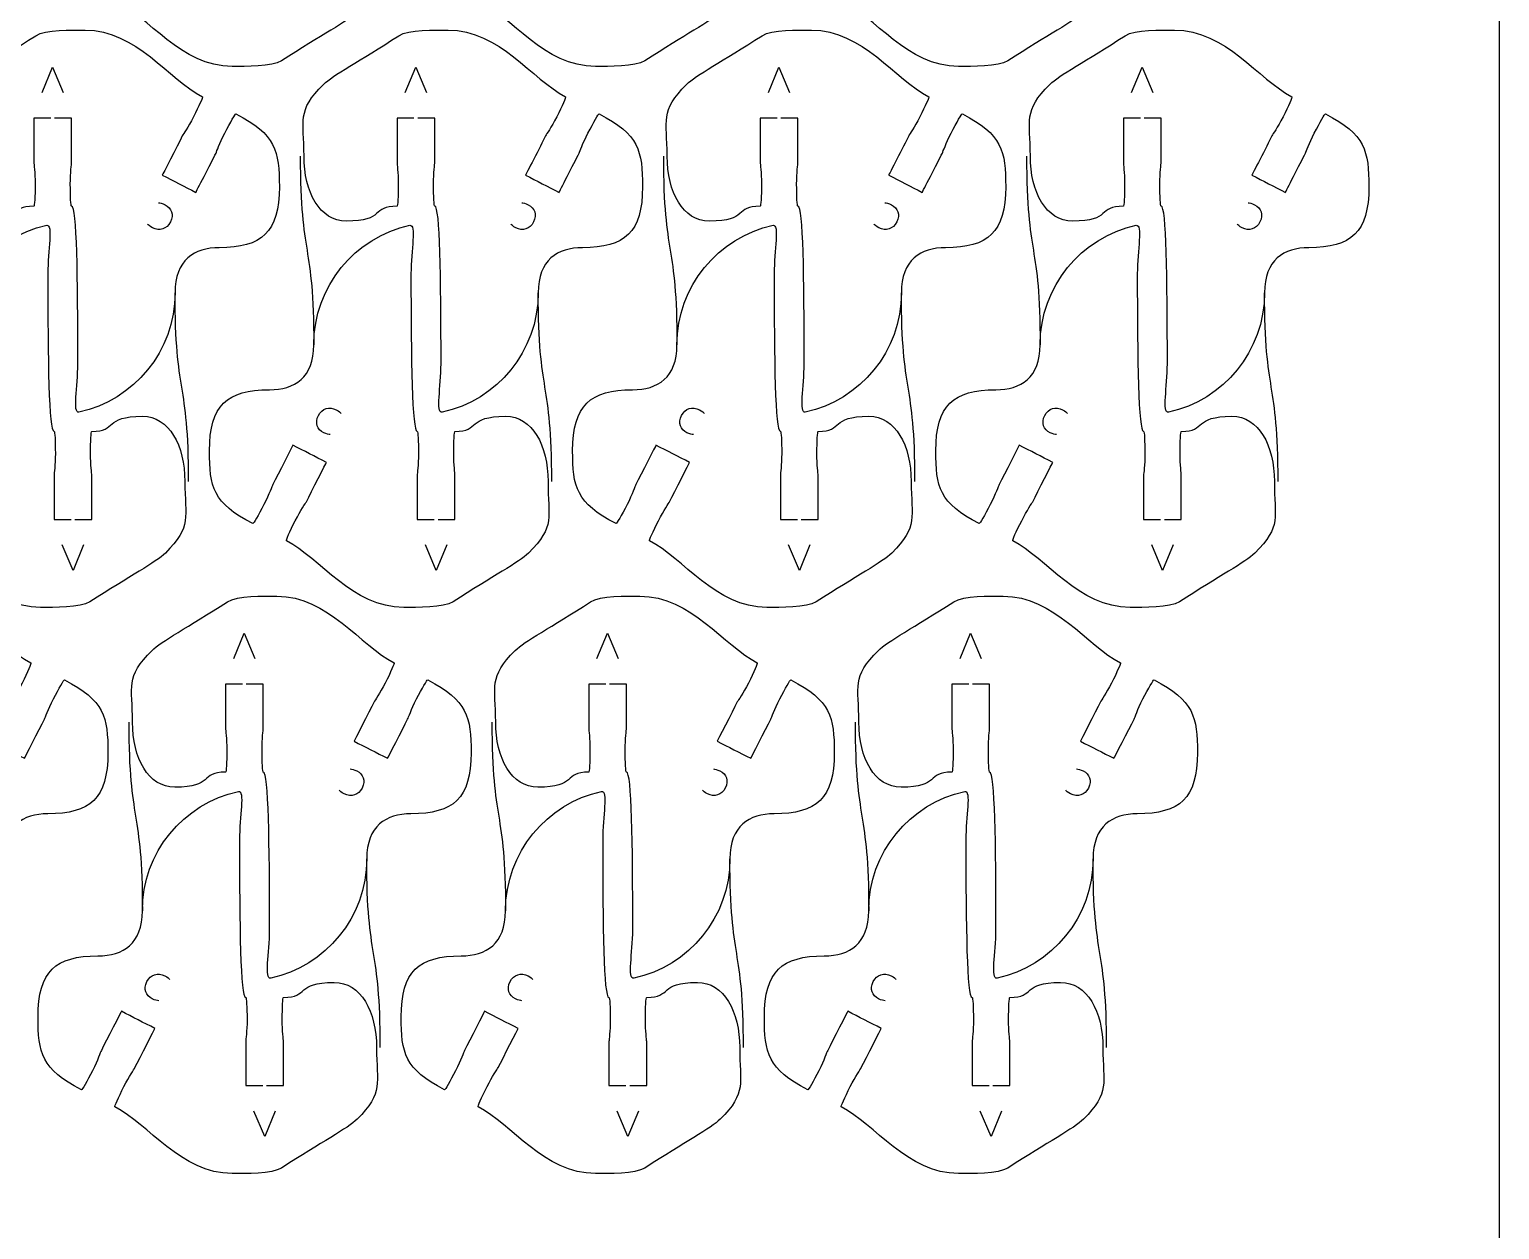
# Model space of a CAD drawing. Extents: x 0 to 300, y 0 to 300.
# Drawn here: x 183 to 300, y 153.7 to 249.1 of the extents above; entities that cross this region are included whole.
import ezdxf

# ---------------------------------------------------------------- set-up
doc = ezdxf.new("R2010")
doc.units = 0
doc.header["$MEASUREMENT"] = 0
doc.layers.add('DEFAULT', color=7, linetype='CONTINUOUS')

msp = doc.modelspace()

# ---------------------------------------------------------------- linework, layer by layer
at = {"layer": 'DEFAULT', "color": 1}
msp.add_lwpolyline([(300, 5.25), (300, 294.95)], dxfattribs=at)
at = {"layer": 'DEFAULT', "color": 250}
for points in [[(184.05, 244.12), (184.89, 246.14), (185.74, 244.12)], [(212.94, 244.12), (213.78, 246.14), (214.63, 244.12)], [(241.83, 244.12), (242.67, 246.14), (243.52, 244.12)], [(270.72, 244.12), (271.56, 246.14), (272.41, 244.12)], [(187.35, 208.14), (186.52, 206.12), (185.66, 208.14)], [(216.24, 208.14), (215.41, 206.12), (214.55, 208.14)], [(245.13, 208.14), (244.3, 206.12), (243.44, 208.14)], [(274.02, 208.14), (273.19, 206.12), (272.33, 208.14)], [(199.3, 199.1), (200.14, 201.12), (200.99, 199.1)], [(228.19, 199.1), (229.03, 201.12), (229.88, 199.1)], [(257.08, 199.1), (257.92, 201.12), (258.77, 199.1)], [(202.6, 163.12), (201.77, 161.1), (200.91, 163.12)], [(231.49, 163.12), (230.66, 161.1), (229.8, 163.12)], [(260.38, 163.12), (259.55, 161.1), (258.69, 163.12)]]:
    msp.add_lwpolyline(points, dxfattribs=at)
at = {"layer": 'DEFAULT', "color": 1}
for points, knots in [([(201.91, 253.2), (202.36, 253.2), (202.81, 253.2), (203.26, 253.2), (203.26, 254.36), (203.26, 255.53), (203.26, 256.7), (203.26, 256.87), (203.16, 257.48), (203.16, 258.45), (203.16, 259.42), (203.2, 260.2), (203.26, 260.2), (205.29, 260.2), (204.2, 261.4), (207.29, 261.4), (209.41, 261.4), (210.66, 259.09), (210.66, 256.22), (210.66, 253.33), (211.25, 252.67), (209.11, 250.52), (208.39, 249.8), (206.26, 248.68), (203.11, 246.64), (202.35, 246.15), (200.23, 246.2), (199.18, 246.2), (195.11, 246.2), (192.52, 250.13), (189.85, 251.5), (189.8, 251.53), (190.12, 252.24), (190.56, 253.1), (190.99, 253.97), (191.36, 254.46), (191.44, 254.61), (191.84, 255.4), (193.03, 257.73), (193.03, 257.73), (192.14, 258.19), (191.25, 258.64), (190.36, 259.1), (190.36, 259.1), (189.17, 256.76), (188.77, 255.98), (188.69, 255.83), (188.5, 255.24), (188.06, 254.38), (187.62, 253.52), (187.23, 252.84), (187.18, 252.87), (184, 254.49), (183.73, 255.81), (183.73, 258.66), (183.73, 262.28), (185.12, 263.51), (188.5, 263.51), (190.49, 263.51), (192.03, 264.48), (192.03, 267.08), (192.03, 271.74), (195.3, 275.63), (199.67, 276.59), (200.2, 276.69), (199.76, 274.58), (199.76, 272.74), (199.76, 265.81), (199.82, 260.2), (200.26, 260.2), (200.31, 260.2), (200.36, 259.42), (200.36, 258.45), (200.36, 257.48), (200.26, 256.87), (200.26, 256.7), (200.26, 255.53), (200.26, 254.36), (200.26, 253.2), (200.71, 253.2), (201.16, 253.2), (201.61, 253.2)], [0, 0, 0, 0, 3.83, 3.83, 3.83, 13.75, 13.75, 13.75, 14.75, 14.75, 14.75, 15.75, 15.75, 15.75, 16.75, 16.75, 16.75, 17.75, 17.75, 17.75, 18.75, 18.75, 18.75, 19.75, 19.75, 19.75, 20.75, 20.75, 20.75, 21.75, 21.75, 21.75, 22.75, 22.75, 22.75, 23.75, 23.75, 23.75, 24.75, 24.75, 24.75, 33.256427, 33.256427, 33.256427, 34.256427, 34.256427, 34.256427, 35.256427, 35.256427, 35.256427, 36.256427, 36.256427, 36.256427, 37.256427, 37.256427, 37.256427, 38.256427, 38.256427, 38.256427, 39.256427, 39.256427, 39.256427, 40.256427, 40.256427, 40.256427, 41.256427, 41.256427, 41.256427, 42.256427, 42.256427, 42.256427, 43.256427, 43.256427, 43.256427, 44.256427, 44.256427, 44.256427, 54.176427, 54.176427, 54.176427, 57.996427, 57.996427, 57.996427, 57.996427]), ([(230.8, 253.2), (231.25, 253.2), (231.7, 253.2), (232.15, 253.2), (232.15, 254.36), (232.15, 255.53), (232.15, 256.7), (232.15, 256.87), (232.05, 257.48), (232.05, 258.45), (232.05, 259.42), (232.09, 260.2), (232.15, 260.2), (234.18, 260.2), (233.09, 261.4), (236.18, 261.4), (238.3, 261.4), (239.55, 259.09), (239.55, 256.22), (239.55, 253.33), (240.14, 252.67), (238, 250.52), (237.28, 249.8), (235.15, 248.68), (232, 246.64), (231.24, 246.15), (229.12, 246.2), (228.07, 246.2), (224, 246.2), (221.41, 250.13), (218.74, 251.5), (218.69, 251.53), (219.01, 252.24), (219.45, 253.1), (219.88, 253.97), (220.25, 254.46), (220.33, 254.61), (220.73, 255.4), (221.92, 257.73), (221.92, 257.73), (221.03, 258.19), (220.14, 258.64), (219.25, 259.1), (219.25, 259.1), (218.06, 256.76), (217.66, 255.98), (217.58, 255.83), (217.39, 255.24), (216.95, 254.38), (216.51, 253.52), (216.12, 252.84), (216.07, 252.87), (212.89, 254.49), (212.62, 255.81), (212.62, 258.66), (212.62, 262.28), (214.01, 263.51), (217.39, 263.51), (219.38, 263.51), (220.92, 264.48), (220.92, 267.08), (220.92, 271.74), (224.19, 275.63), (228.56, 276.59), (229.09, 276.69), (228.65, 274.58), (228.65, 272.74), (228.65, 265.81), (228.71, 260.2), (229.15, 260.2), (229.2, 260.2), (229.25, 259.42), (229.25, 258.45), (229.25, 257.48), (229.15, 256.87), (229.15, 256.7), (229.15, 255.53), (229.15, 254.36), (229.15, 253.2), (229.6, 253.2), (230.05, 253.2), (230.5, 253.2)], [0, 0, 0, 0, 3.83, 3.83, 3.83, 13.75, 13.75, 13.75, 14.75, 14.75, 14.75, 15.75, 15.75, 15.75, 16.75, 16.75, 16.75, 17.75, 17.75, 17.75, 18.75, 18.75, 18.75, 19.75, 19.75, 19.75, 20.75, 20.75, 20.75, 21.75, 21.75, 21.75, 22.75, 22.75, 22.75, 23.75, 23.75, 23.75, 24.75, 24.75, 24.75, 33.256427, 33.256427, 33.256427, 34.256427, 34.256427, 34.256427, 35.256427, 35.256427, 35.256427, 36.256427, 36.256427, 36.256427, 37.256427, 37.256427, 37.256427, 38.256427, 38.256427, 38.256427, 39.256427, 39.256427, 39.256427, 40.256427, 40.256427, 40.256427, 41.256427, 41.256427, 41.256427, 42.256427, 42.256427, 42.256427, 43.256427, 43.256427, 43.256427, 44.256427, 44.256427, 44.256427, 54.176427, 54.176427, 54.176427, 57.996427, 57.996427, 57.996427, 57.996427]), ([(259.69, 253.2), (260.14, 253.2), (260.59, 253.2), (261.04, 253.2), (261.04, 254.36), (261.04, 255.53), (261.04, 256.7), (261.04, 256.87), (260.94, 257.48), (260.94, 258.45), (260.94, 259.42), (260.98, 260.2), (261.04, 260.2), (263.07, 260.2), (261.98, 261.4), (265.07, 261.4), (267.19, 261.4), (268.44, 259.09), (268.44, 256.22), (268.44, 253.33), (269.03, 252.67), (266.89, 250.52), (266.17, 249.8), (264.04, 248.68), (260.89, 246.64), (260.13, 246.15), (258.01, 246.2), (256.96, 246.2), (252.89, 246.2), (250.3, 250.13), (247.63, 251.5), (247.58, 251.53), (247.9, 252.24), (248.34, 253.1), (248.77, 253.97), (249.14, 254.46), (249.22, 254.61), (249.62, 255.4), (250.81, 257.73), (250.81, 257.73), (249.92, 258.19), (249.03, 258.64), (248.14, 259.1), (248.14, 259.1), (246.95, 256.76), (246.55, 255.98), (246.47, 255.83), (246.28, 255.24), (245.84, 254.38), (245.4, 253.52), (245.01, 252.84), (244.96, 252.87), (241.78, 254.49), (241.51, 255.81), (241.51, 258.66), (241.51, 262.28), (242.9, 263.51), (246.28, 263.51), (248.27, 263.51), (249.81, 264.48), (249.81, 267.08), (249.81, 271.74), (253.08, 275.63), (257.45, 276.59), (257.98, 276.69), (257.54, 274.58), (257.54, 272.74), (257.54, 265.81), (257.6, 260.2), (258.04, 260.2), (258.1, 260.2), (258.14, 259.42), (258.14, 258.45), (258.14, 257.48), (258.04, 256.87), (258.04, 256.7), (258.04, 255.53), (258.04, 254.36), (258.04, 253.2), (258.49, 253.2), (258.94, 253.2), (259.39, 253.2)], [0, 0, 0, 0, 3.83, 3.83, 3.83, 13.75, 13.75, 13.75, 14.75, 14.75, 14.75, 15.75, 15.75, 15.75, 16.75, 16.75, 16.75, 17.75, 17.75, 17.75, 18.75, 18.75, 18.75, 19.75, 19.75, 19.75, 20.75, 20.75, 20.75, 21.75, 21.75, 21.75, 22.75, 22.75, 22.75, 23.75, 23.75, 23.75, 24.75, 24.75, 24.75, 33.256427, 33.256427, 33.256427, 34.256427, 34.256427, 34.256427, 35.256427, 35.256427, 35.256427, 36.256427, 36.256427, 36.256427, 37.256427, 37.256427, 37.256427, 38.256427, 38.256427, 38.256427, 39.256427, 39.256427, 39.256427, 40.256427, 40.256427, 40.256427, 41.256427, 41.256427, 41.256427, 42.256427, 42.256427, 42.256427, 43.256427, 43.256427, 43.256427, 44.256427, 44.256427, 44.256427, 54.176427, 54.176427, 54.176427, 57.996427, 57.996427, 57.996427, 57.996427]), ([(184.75, 242.09), (184.3, 242.09), (183.85, 242.09), (183.4, 242.09), (183.4, 240.92), (183.4, 239.75), (183.4, 238.59), (183.4, 238.41), (183.5, 237.8), (183.5, 236.83), (183.5, 235.87), (183.45, 235.08), (183.4, 235.08), (181.37, 235.08), (182.45, 233.89), (179.36, 233.89), (177.25, 233.89), (176, 236.2), (176, 239.07), (176, 241.95), (175.4, 242.62), (177.55, 244.77), (178.26, 245.48), (180.4, 246.61), (183.55, 248.64), (184.31, 249.13), (186.43, 249.09), (187.47, 249.09), (191.55, 249.09), (194.14, 245.15), (196.81, 243.78), (196.86, 243.76), (196.54, 243.04), (196.1, 242.18), (195.66, 241.32), (195.29, 240.82), (195.21, 240.67), (194.82, 239.88), (193.62, 237.55), (193.62, 237.55), (194.51, 237.09), (195.4, 236.64), (196.29, 236.18), (196.29, 236.18), (197.49, 238.52), (197.89, 239.3), (197.96, 239.46), (198.15, 240.04), (198.59, 240.9), (199.04, 241.76), (199.43, 242.44), (199.48, 242.42), (202.65, 240.79), (202.93, 239.48), (202.93, 236.62), (202.93, 233.01), (201.53, 231.78), (198.15, 231.78), (196.17, 231.78), (194.63, 230.8), (194.63, 228.2), (194.63, 223.54), (191.36, 219.65), (186.99, 218.69), (186.46, 218.59), (186.9, 220.7), (186.9, 222.55), (186.9, 229.48), (186.83, 235.08), (186.4, 235.08), (186.34, 235.08), (186.3, 235.87), (186.3, 236.83), (186.3, 237.8), (186.4, 238.41), (186.4, 238.59), (186.4, 239.75), (186.4, 240.92), (186.4, 242.09), (185.95, 242.09), (185.5, 242.09), (185.05, 242.09)], [0, 0, 0, 0, 3.82, 3.82, 3.82, 13.74, 13.74, 13.74, 14.74, 14.74, 14.74, 15.74, 15.74, 15.74, 16.74, 16.74, 16.74, 17.74, 17.74, 17.74, 18.74, 18.74, 18.74, 19.74, 19.74, 19.74, 20.74, 20.74, 20.74, 21.74, 21.74, 21.74, 22.74, 22.74, 22.74, 23.74, 23.74, 23.74, 24.74, 24.74, 24.74, 33.24187, 33.24187, 33.24187, 34.24187, 34.24187, 34.24187, 35.24187, 35.24187, 35.24187, 36.24187, 36.24187, 36.24187, 37.24187, 37.24187, 37.24187, 38.24187, 38.24187, 38.24187, 39.24187, 39.24187, 39.24187, 40.24187, 40.24187, 40.24187, 41.24187, 41.24187, 41.24187, 42.24187, 42.24187, 42.24187, 43.24187, 43.24187, 43.24187, 44.24187, 44.24187, 44.24187, 54.16187, 54.16187, 54.16187, 57.99187, 57.99187, 57.99187, 57.99187]), ([(213.64, 242.09), (213.19, 242.09), (212.74, 242.09), (212.29, 242.09), (212.29, 240.92), (212.29, 239.75), (212.29, 238.59), (212.29, 238.41), (212.39, 237.8), (212.39, 236.83), (212.39, 235.87), (212.34, 235.08), (212.29, 235.08), (210.26, 235.08), (211.34, 233.89), (208.25, 233.89), (206.14, 233.89), (204.89, 236.2), (204.89, 239.07), (204.89, 241.95), (204.29, 242.62), (206.44, 244.77), (207.15, 245.48), (209.29, 246.61), (212.44, 248.64), (213.2, 249.13), (215.32, 249.09), (216.36, 249.09), (220.44, 249.09), (223.03, 245.15), (225.7, 243.78), (225.75, 243.76), (225.43, 243.04), (224.99, 242.18), (224.55, 241.32), (224.18, 240.82), (224.11, 240.67), (223.71, 239.88), (222.51, 237.55), (222.51, 237.55), (223.4, 237.09), (224.29, 236.64), (225.18, 236.18), (225.18, 236.18), (226.38, 238.52), (226.78, 239.3), (226.85, 239.46), (227.04, 240.04), (227.48, 240.9), (227.93, 241.76), (228.32, 242.44), (228.37, 242.42), (231.54, 240.79), (231.82, 239.48), (231.82, 236.62), (231.82, 233.01), (230.42, 231.78), (227.04, 231.78), (225.06, 231.78), (223.52, 230.8), (223.52, 228.2), (223.52, 223.54), (220.25, 219.65), (215.88, 218.69), (215.35, 218.59), (215.79, 220.7), (215.79, 222.55), (215.79, 229.48), (215.72, 235.08), (215.29, 235.08), (215.23, 235.08), (215.19, 235.87), (215.19, 236.83), (215.19, 237.8), (215.29, 238.41), (215.29, 238.59), (215.29, 239.75), (215.29, 240.92), (215.29, 242.09), (214.84, 242.09), (214.39, 242.09), (213.94, 242.09)], [0, 0, 0, 0, 3.82, 3.82, 3.82, 13.74, 13.74, 13.74, 14.74, 14.74, 14.74, 15.74, 15.74, 15.74, 16.74, 16.74, 16.74, 17.74, 17.74, 17.74, 18.74, 18.74, 18.74, 19.74, 19.74, 19.74, 20.74, 20.74, 20.74, 21.74, 21.74, 21.74, 22.74, 22.74, 22.74, 23.74, 23.74, 23.74, 24.74, 24.74, 24.74, 33.24187, 33.24187, 33.24187, 34.24187, 34.24187, 34.24187, 35.24187, 35.24187, 35.24187, 36.24187, 36.24187, 36.24187, 37.24187, 37.24187, 37.24187, 38.24187, 38.24187, 38.24187, 39.24187, 39.24187, 39.24187, 40.24187, 40.24187, 40.24187, 41.24187, 41.24187, 41.24187, 42.24187, 42.24187, 42.24187, 43.24187, 43.24187, 43.24187, 44.24187, 44.24187, 44.24187, 54.16187, 54.16187, 54.16187, 57.99187, 57.99187, 57.99187, 57.99187]), ([(242.53, 242.09), (242.08, 242.09), (241.63, 242.09), (241.18, 242.09), (241.18, 240.92), (241.18, 239.75), (241.18, 238.59), (241.18, 238.41), (241.28, 237.8), (241.28, 236.83), (241.28, 235.87), (241.23, 235.08), (241.18, 235.08), (239.15, 235.08), (240.23, 233.89), (237.14, 233.89), (235.03, 233.89), (233.78, 236.2), (233.78, 239.07), (233.78, 241.95), (233.18, 242.62), (235.33, 244.77), (236.04, 245.48), (238.18, 246.61), (241.33, 248.64), (242.09, 249.13), (244.21, 249.09), (245.25, 249.09), (249.33, 249.09), (251.92, 245.15), (254.59, 243.78), (254.64, 243.76), (254.32, 243.04), (253.88, 242.18), (253.44, 241.32), (253.07, 240.82), (253, 240.67), (252.6, 239.88), (251.4, 237.55), (251.4, 237.55), (252.29, 237.09), (253.18, 236.64), (254.07, 236.18), (254.07, 236.18), (255.27, 238.52), (255.67, 239.3), (255.74, 239.46), (255.93, 240.04), (256.37, 240.9), (256.82, 241.76), (257.21, 242.44), (257.26, 242.42), (260.43, 240.79), (260.71, 239.48), (260.71, 236.62), (260.71, 233.01), (259.31, 231.78), (255.93, 231.78), (253.95, 231.78), (252.41, 230.8), (252.41, 228.2), (252.41, 223.54), (249.14, 219.65), (244.77, 218.69), (244.24, 218.59), (244.68, 220.7), (244.68, 222.55), (244.68, 229.48), (244.61, 235.08), (244.18, 235.08), (244.12, 235.08), (244.08, 235.87), (244.08, 236.83), (244.08, 237.8), (244.18, 238.41), (244.18, 238.59), (244.18, 239.75), (244.18, 240.92), (244.18, 242.09), (243.73, 242.09), (243.28, 242.09), (242.83, 242.09)], [0, 0, 0, 0, 3.82, 3.82, 3.82, 13.74, 13.74, 13.74, 14.74, 14.74, 14.74, 15.74, 15.74, 15.74, 16.74, 16.74, 16.74, 17.74, 17.74, 17.74, 18.74, 18.74, 18.74, 19.74, 19.74, 19.74, 20.74, 20.74, 20.74, 21.74, 21.74, 21.74, 22.74, 22.74, 22.74, 23.74, 23.74, 23.74, 24.74, 24.74, 24.74, 33.24187, 33.24187, 33.24187, 34.24187, 34.24187, 34.24187, 35.24187, 35.24187, 35.24187, 36.24187, 36.24187, 36.24187, 37.24187, 37.24187, 37.24187, 38.24187, 38.24187, 38.24187, 39.24187, 39.24187, 39.24187, 40.24187, 40.24187, 40.24187, 41.24187, 41.24187, 41.24187, 42.24187, 42.24187, 42.24187, 43.24187, 43.24187, 43.24187, 44.24187, 44.24187, 44.24187, 54.16187, 54.16187, 54.16187, 57.99187, 57.99187, 57.99187, 57.99187]), ([(271.42, 242.09), (270.97, 242.09), (270.52, 242.09), (270.07, 242.09), (270.07, 240.92), (270.07, 239.75), (270.07, 238.59), (270.07, 238.41), (270.17, 237.8), (270.17, 236.83), (270.17, 235.87), (270.12, 235.08), (270.07, 235.08), (268.04, 235.08), (269.12, 233.89), (266.03, 233.89), (263.92, 233.89), (262.67, 236.2), (262.67, 239.07), (262.67, 241.95), (262.07, 242.62), (264.22, 244.77), (264.93, 245.48), (267.07, 246.61), (270.22, 248.64), (270.98, 249.13), (273.1, 249.09), (274.14, 249.09), (278.22, 249.09), (280.81, 245.15), (283.48, 243.78), (283.53, 243.76), (283.21, 243.04), (282.77, 242.18), (282.33, 241.32), (281.96, 240.82), (281.89, 240.67), (281.49, 239.88), (280.29, 237.55), (280.29, 237.55), (281.18, 237.09), (282.07, 236.64), (282.96, 236.18), (282.96, 236.18), (284.16, 238.52), (284.56, 239.3), (284.63, 239.46), (284.82, 240.04), (285.26, 240.9), (285.71, 241.76), (286.1, 242.44), (286.15, 242.42), (289.32, 240.79), (289.6, 239.48), (289.6, 236.62), (289.6, 233.01), (288.2, 231.78), (284.82, 231.78), (282.84, 231.78), (281.3, 230.8), (281.3, 228.2), (281.3, 223.54), (278.03, 219.65), (273.66, 218.69), (273.13, 218.59), (273.57, 220.7), (273.57, 222.55), (273.57, 229.48), (273.5, 235.08), (273.07, 235.08), (273.01, 235.08), (272.97, 235.87), (272.97, 236.83), (272.97, 237.8), (273.07, 238.41), (273.07, 238.59), (273.07, 239.75), (273.07, 240.92), (273.07, 242.09), (272.62, 242.09), (272.17, 242.09), (271.72, 242.09)], [0, 0, 0, 0, 3.82, 3.82, 3.82, 13.74, 13.74, 13.74, 14.74, 14.74, 14.74, 15.74, 15.74, 15.74, 16.74, 16.74, 16.74, 17.74, 17.74, 17.74, 18.74, 18.74, 18.74, 19.74, 19.74, 19.74, 20.74, 20.74, 20.74, 21.74, 21.74, 21.74, 22.74, 22.74, 22.74, 23.74, 23.74, 23.74, 24.74, 24.74, 24.74, 33.24187, 33.24187, 33.24187, 34.24187, 34.24187, 34.24187, 35.24187, 35.24187, 35.24187, 36.24187, 36.24187, 36.24187, 37.24187, 37.24187, 37.24187, 38.24187, 38.24187, 38.24187, 39.24187, 39.24187, 39.24187, 40.24187, 40.24187, 40.24187, 41.24187, 41.24187, 41.24187, 42.24187, 42.24187, 42.24187, 43.24187, 43.24187, 43.24187, 44.24187, 44.24187, 44.24187, 54.16187, 54.16187, 54.16187, 57.99187, 57.99187, 57.99187, 57.99187]), ([(186.66, 210.17), (187.11, 210.17), (187.56, 210.17), (188.01, 210.17), (188.01, 211.34), (188.01, 212.5), (188.01, 213.67), (188.01, 213.85), (187.91, 214.45), (187.91, 215.42), (187.91, 216.39), (187.95, 217.17), (188.01, 217.17), (190.04, 217.17), (188.95, 218.37), (192.04, 218.37), (194.16, 218.37), (195.41, 216.06), (195.41, 213.19), (195.41, 210.3), (196, 209.64), (193.86, 207.49), (193.14, 206.78), (191.01, 205.65), (187.86, 203.61), (187.1, 203.13), (184.98, 203.17), (183.93, 203.17), (179.86, 203.17), (177.27, 207.1), (174.6, 208.47), (174.55, 208.5), (174.87, 209.21), (175.31, 210.07), (175.74, 210.94), (176.11, 211.43), (176.19, 211.58), (176.59, 212.37), (177.78, 214.7), (177.78, 214.7), (176.89, 215.16), (176, 215.62), (175.11, 216.07), (175.11, 216.07), (173.92, 213.73), (173.52, 212.95), (173.44, 212.8), (173.25, 212.21), (172.81, 211.35), (172.37, 210.49), (171.98, 209.81), (171.93, 209.84), (168.75, 211.46), (168.48, 212.78), (168.48, 215.63), (168.48, 219.25), (169.87, 220.48), (173.25, 220.48), (175.24, 220.48), (176.78, 221.45), (176.78, 224.06), (176.78, 228.71), (180.05, 232.6), (184.42, 233.56), (184.95, 233.66), (184.51, 231.56), (184.51, 229.71), (184.51, 222.78), (184.57, 217.17), (185.01, 217.17), (185.07, 217.17), (185.11, 216.39), (185.11, 215.42), (185.11, 214.45), (185.01, 213.85), (185.01, 213.67), (185.01, 212.5), (185.01, 211.34), (185.01, 210.17), (185.46, 210.17), (185.91, 210.17), (186.36, 210.17)], [0, 0, 0, 0, 3.83, 3.83, 3.83, 13.75, 13.75, 13.75, 14.75, 14.75, 14.75, 15.75, 15.75, 15.75, 16.75, 16.75, 16.75, 17.75, 17.75, 17.75, 18.75, 18.75, 18.75, 19.75, 19.75, 19.75, 20.75, 20.75, 20.75, 21.75, 21.75, 21.75, 22.75, 22.75, 22.75, 23.75, 23.75, 23.75, 24.75, 24.75, 24.75, 33.256427, 33.256427, 33.256427, 34.256427, 34.256427, 34.256427, 35.256427, 35.256427, 35.256427, 36.256427, 36.256427, 36.256427, 37.256427, 37.256427, 37.256427, 38.256427, 38.256427, 38.256427, 39.256427, 39.256427, 39.256427, 40.256427, 40.256427, 40.256427, 41.256427, 41.256427, 41.256427, 42.256427, 42.256427, 42.256427, 43.256427, 43.256427, 43.256427, 44.256427, 44.256427, 44.256427, 54.176427, 54.176427, 54.176427, 57.996427, 57.996427, 57.996427, 57.996427]), ([(215.55, 210.17), (216, 210.17), (216.45, 210.17), (216.9, 210.17), (216.9, 211.34), (216.9, 212.5), (216.9, 213.67), (216.9, 213.85), (216.8, 214.45), (216.8, 215.42), (216.8, 216.39), (216.84, 217.17), (216.9, 217.17), (218.93, 217.17), (217.84, 218.37), (220.93, 218.37), (223.05, 218.37), (224.3, 216.06), (224.3, 213.19), (224.3, 210.3), (224.9, 209.64), (222.75, 207.49), (222.03, 206.78), (219.9, 205.65), (216.75, 203.61), (215.99, 203.13), (213.87, 203.17), (212.82, 203.17), (208.75, 203.17), (206.16, 207.1), (203.49, 208.47), (203.44, 208.5), (203.76, 209.21), (204.2, 210.07), (204.64, 210.94), (205, 211.43), (205.08, 211.58), (205.48, 212.37), (206.67, 214.7), (206.67, 214.7), (205.78, 215.16), (204.89, 215.62), (204, 216.07), (204, 216.07), (202.81, 213.73), (202.41, 212.95), (202.33, 212.8), (202.14, 212.21), (201.7, 211.35), (201.26, 210.49), (200.87, 209.81), (200.82, 209.84), (197.64, 211.46), (197.37, 212.78), (197.37, 215.63), (197.37, 219.25), (198.76, 220.48), (202.14, 220.48), (204.13, 220.48), (205.67, 221.45), (205.67, 224.06), (205.67, 228.71), (208.94, 232.6), (213.31, 233.56), (213.84, 233.66), (213.4, 231.56), (213.4, 229.71), (213.4, 222.78), (213.47, 217.17), (213.9, 217.17), (213.96, 217.17), (214, 216.39), (214, 215.42), (214, 214.45), (213.9, 213.85), (213.9, 213.67), (213.9, 212.5), (213.9, 211.34), (213.9, 210.17), (214.35, 210.17), (214.8, 210.17), (215.25, 210.17)], [0, 0, 0, 0, 3.83, 3.83, 3.83, 13.75, 13.75, 13.75, 14.75, 14.75, 14.75, 15.75, 15.75, 15.75, 16.75, 16.75, 16.75, 17.75, 17.75, 17.75, 18.75, 18.75, 18.75, 19.75, 19.75, 19.75, 20.75, 20.75, 20.75, 21.75, 21.75, 21.75, 22.75, 22.75, 22.75, 23.75, 23.75, 23.75, 24.75, 24.75, 24.75, 33.256427, 33.256427, 33.256427, 34.256427, 34.256427, 34.256427, 35.256427, 35.256427, 35.256427, 36.256427, 36.256427, 36.256427, 37.256427, 37.256427, 37.256427, 38.256427, 38.256427, 38.256427, 39.256427, 39.256427, 39.256427, 40.256427, 40.256427, 40.256427, 41.256427, 41.256427, 41.256427, 42.256427, 42.256427, 42.256427, 43.256427, 43.256427, 43.256427, 44.256427, 44.256427, 44.256427, 54.176427, 54.176427, 54.176427, 57.996427, 57.996427, 57.996427, 57.996427]), ([(244.44, 210.17), (244.89, 210.17), (245.34, 210.17), (245.79, 210.17), (245.79, 211.34), (245.79, 212.5), (245.79, 213.67), (245.79, 213.85), (245.69, 214.45), (245.69, 215.42), (245.69, 216.39), (245.74, 217.17), (245.79, 217.17), (247.82, 217.17), (246.73, 218.37), (249.82, 218.37), (251.94, 218.37), (253.19, 216.06), (253.19, 213.19), (253.19, 210.3), (253.79, 209.64), (251.64, 207.49), (250.92, 206.78), (248.79, 205.65), (245.64, 203.61), (244.88, 203.13), (242.76, 203.17), (241.71, 203.17), (237.64, 203.17), (235.05, 207.1), (232.38, 208.47), (232.33, 208.5), (232.65, 209.21), (233.09, 210.07), (233.53, 210.94), (233.89, 211.43), (233.97, 211.58), (234.37, 212.37), (235.56, 214.7), (235.56, 214.7), (234.67, 215.16), (233.78, 215.62), (232.89, 216.07), (232.89, 216.07), (231.7, 213.73), (231.3, 212.95), (231.22, 212.8), (231.03, 212.21), (230.59, 211.35), (230.15, 210.49), (229.76, 209.81), (229.71, 209.84), (226.53, 211.46), (226.26, 212.78), (226.26, 215.63), (226.26, 219.25), (227.66, 220.48), (231.03, 220.48), (233.02, 220.48), (234.56, 221.45), (234.56, 224.06), (234.56, 228.71), (237.83, 232.6), (242.2, 233.56), (242.73, 233.66), (242.29, 231.56), (242.29, 229.71), (242.29, 222.78), (242.36, 217.17), (242.79, 217.17), (242.85, 217.17), (242.89, 216.39), (242.89, 215.42), (242.89, 214.45), (242.79, 213.85), (242.79, 213.67), (242.79, 212.5), (242.79, 211.34), (242.79, 210.17), (243.24, 210.17), (243.69, 210.17), (244.14, 210.17)], [0, 0, 0, 0, 3.83, 3.83, 3.83, 13.75, 13.75, 13.75, 14.75, 14.75, 14.75, 15.75, 15.75, 15.75, 16.75, 16.75, 16.75, 17.75, 17.75, 17.75, 18.75, 18.75, 18.75, 19.75, 19.75, 19.75, 20.75, 20.75, 20.75, 21.75, 21.75, 21.75, 22.75, 22.75, 22.75, 23.75, 23.75, 23.75, 24.75, 24.75, 24.75, 33.256427, 33.256427, 33.256427, 34.256427, 34.256427, 34.256427, 35.256427, 35.256427, 35.256427, 36.256427, 36.256427, 36.256427, 37.256427, 37.256427, 37.256427, 38.256427, 38.256427, 38.256427, 39.256427, 39.256427, 39.256427, 40.256427, 40.256427, 40.256427, 41.256427, 41.256427, 41.256427, 42.256427, 42.256427, 42.256427, 43.256427, 43.256427, 43.256427, 44.256427, 44.256427, 44.256427, 54.176427, 54.176427, 54.176427, 57.996427, 57.996427, 57.996427, 57.996427]), ([(273.33, 210.17), (273.78, 210.17), (274.23, 210.17), (274.68, 210.17), (274.68, 211.34), (274.68, 212.5), (274.68, 213.67), (274.68, 213.85), (274.58, 214.45), (274.58, 215.42), (274.58, 216.39), (274.63, 217.17), (274.68, 217.17), (276.71, 217.17), (275.62, 218.37), (278.71, 218.37), (280.83, 218.37), (282.08, 216.06), (282.08, 213.19), (282.08, 210.3), (282.68, 209.64), (280.53, 207.49), (279.81, 206.78), (277.68, 205.65), (274.53, 203.61), (273.77, 203.13), (271.65, 203.17), (270.6, 203.17), (266.53, 203.17), (263.94, 207.1), (261.27, 208.47), (261.22, 208.5), (261.54, 209.21), (261.98, 210.07), (262.42, 210.94), (262.78, 211.43), (262.86, 211.58), (263.26, 212.37), (264.45, 214.7), (264.45, 214.7), (263.56, 215.16), (262.67, 215.62), (261.78, 216.07), (261.78, 216.07), (260.59, 213.73), (260.19, 212.95), (260.11, 212.8), (259.92, 212.21), (259.48, 211.35), (259.04, 210.49), (258.65, 209.81), (258.6, 209.84), (255.42, 211.46), (255.15, 212.78), (255.15, 215.63), (255.15, 219.25), (256.55, 220.48), (259.93, 220.48), (261.91, 220.48), (263.45, 221.45), (263.45, 224.06), (263.45, 228.71), (266.72, 232.6), (271.09, 233.56), (271.62, 233.66), (271.18, 231.56), (271.18, 229.71), (271.18, 222.78), (271.25, 217.17), (271.68, 217.17), (271.74, 217.17), (271.78, 216.39), (271.78, 215.42), (271.78, 214.45), (271.68, 213.85), (271.68, 213.67), (271.68, 212.5), (271.68, 211.34), (271.68, 210.17), (272.13, 210.17), (272.58, 210.17), (273.03, 210.17)], [0, 0, 0, 0, 3.83, 3.83, 3.83, 13.75, 13.75, 13.75, 14.75, 14.75, 14.75, 15.75, 15.75, 15.75, 16.75, 16.75, 16.75, 17.75, 17.75, 17.75, 18.75, 18.75, 18.75, 19.75, 19.75, 19.75, 20.75, 20.75, 20.75, 21.75, 21.75, 21.75, 22.75, 22.75, 22.75, 23.75, 23.75, 23.75, 24.75, 24.75, 24.75, 33.256427, 33.256427, 33.256427, 34.256427, 34.256427, 34.256427, 35.256427, 35.256427, 35.256427, 36.256427, 36.256427, 36.256427, 37.256427, 37.256427, 37.256427, 38.256427, 38.256427, 38.256427, 39.256427, 39.256427, 39.256427, 40.256427, 40.256427, 40.256427, 41.256427, 41.256427, 41.256427, 42.256427, 42.256427, 42.256427, 43.256427, 43.256427, 43.256427, 44.256427, 44.256427, 44.256427, 54.176427, 54.176427, 54.176427, 57.996427, 57.996427, 57.996427, 57.996427]), ([(171.11, 197.07), (170.66, 197.07), (170.21, 197.07), (169.76, 197.07), (169.76, 195.9), (169.76, 194.73), (169.76, 193.57), (169.76, 193.39), (169.86, 192.78), (169.86, 191.81), (169.86, 190.85), (169.81, 190.07), (169.76, 190.07), (167.73, 190.07), (168.81, 188.87), (165.72, 188.87), (163.61, 188.87), (162.36, 191.18), (162.36, 194.05), (162.36, 196.93), (161.76, 197.6), (163.91, 199.75), (164.62, 200.46), (166.76, 201.59), (169.91, 203.62), (170.67, 204.11), (172.79, 204.07), (173.83, 204.07), (177.91, 204.07), (180.49, 200.13), (183.17, 198.76), (183.21, 198.74), (182.9, 198.02), (182.46, 197.16), (182.02, 196.3), (181.65, 195.8), (181.57, 195.65), (181.18, 194.87), (179.98, 192.53), (179.98, 192.53), (180.87, 192.08), (181.76, 191.62), (182.65, 191.17), (182.65, 191.17), (183.85, 193.5), (184.24, 194.28), (184.32, 194.44), (184.51, 195.03), (184.95, 195.89), (185.39, 196.75), (185.79, 197.42), (185.84, 197.4), (189.01, 195.78), (189.29, 194.46), (189.29, 191.61), (189.29, 187.99), (187.89, 186.76), (184.51, 186.76), (182.53, 186.76), (180.99, 185.79), (180.99, 183.18), (180.99, 178.53), (177.72, 174.63), (173.35, 173.68), (172.82, 173.58), (173.26, 175.68), (173.26, 177.53), (173.26, 184.46), (173.19, 190.07), (172.76, 190.07), (172.7, 190.07), (172.66, 190.85), (172.66, 191.81), (172.66, 192.78), (172.76, 193.39), (172.76, 193.57), (172.76, 194.73), (172.76, 195.9), (172.76, 197.07), (172.31, 197.07), (171.86, 197.07), (171.41, 197.07)], [0, 0, 0, 0, 3.82, 3.82, 3.82, 13.74, 13.74, 13.74, 14.74, 14.74, 14.74, 15.74, 15.74, 15.74, 16.74, 16.74, 16.74, 17.74, 17.74, 17.74, 18.74, 18.74, 18.74, 19.74, 19.74, 19.74, 20.74, 20.74, 20.74, 21.74, 21.74, 21.74, 22.74, 22.74, 22.74, 23.74, 23.74, 23.74, 24.74, 24.74, 24.74, 33.24187, 33.24187, 33.24187, 34.24187, 34.24187, 34.24187, 35.24187, 35.24187, 35.24187, 36.24187, 36.24187, 36.24187, 37.24187, 37.24187, 37.24187, 38.24187, 38.24187, 38.24187, 39.24187, 39.24187, 39.24187, 40.24187, 40.24187, 40.24187, 41.24187, 41.24187, 41.24187, 42.24187, 42.24187, 42.24187, 43.24187, 43.24187, 43.24187, 44.24187, 44.24187, 44.24187, 54.16187, 54.16187, 54.16187, 57.99187, 57.99187, 57.99187, 57.99187]), ([(200, 197.07), (199.55, 197.07), (199.1, 197.07), (198.65, 197.07), (198.65, 195.9), (198.65, 194.73), (198.65, 193.57), (198.65, 193.39), (198.75, 192.78), (198.75, 191.81), (198.75, 190.85), (198.7, 190.07), (198.65, 190.07), (196.62, 190.07), (197.7, 188.87), (194.61, 188.87), (192.5, 188.87), (191.25, 191.18), (191.25, 194.05), (191.25, 196.93), (190.65, 197.6), (192.8, 199.75), (193.51, 200.46), (195.65, 201.59), (198.8, 203.62), (199.56, 204.11), (201.68, 204.07), (202.72, 204.07), (206.8, 204.07), (209.38, 200.13), (212.06, 198.76), (212.1, 198.74), (211.79, 198.02), (211.35, 197.16), (210.91, 196.3), (210.54, 195.8), (210.46, 195.65), (210.07, 194.87), (208.87, 192.53), (208.87, 192.53), (209.76, 192.08), (210.65, 191.62), (211.54, 191.17), (211.54, 191.17), (212.74, 193.5), (213.13, 194.28), (213.21, 194.44), (213.4, 195.03), (213.84, 195.89), (214.29, 196.75), (214.68, 197.42), (214.73, 197.4), (217.9, 195.78), (218.18, 194.46), (218.18, 191.61), (218.18, 187.99), (216.78, 186.76), (213.4, 186.76), (211.42, 186.76), (209.88, 185.79), (209.88, 183.18), (209.88, 178.53), (206.61, 174.63), (202.24, 173.68), (201.71, 173.58), (202.15, 175.68), (202.15, 177.53), (202.15, 184.46), (202.08, 190.07), (201.65, 190.07), (201.59, 190.07), (201.55, 190.85), (201.55, 191.81), (201.55, 192.78), (201.65, 193.39), (201.65, 193.57), (201.65, 194.73), (201.65, 195.9), (201.65, 197.07), (201.2, 197.07), (200.75, 197.07), (200.3, 197.07)], [0, 0, 0, 0, 3.82, 3.82, 3.82, 13.74, 13.74, 13.74, 14.74, 14.74, 14.74, 15.74, 15.74, 15.74, 16.74, 16.74, 16.74, 17.74, 17.74, 17.74, 18.74, 18.74, 18.74, 19.74, 19.74, 19.74, 20.74, 20.74, 20.74, 21.74, 21.74, 21.74, 22.74, 22.74, 22.74, 23.74, 23.74, 23.74, 24.74, 24.74, 24.74, 33.24187, 33.24187, 33.24187, 34.24187, 34.24187, 34.24187, 35.24187, 35.24187, 35.24187, 36.24187, 36.24187, 36.24187, 37.24187, 37.24187, 37.24187, 38.24187, 38.24187, 38.24187, 39.24187, 39.24187, 39.24187, 40.24187, 40.24187, 40.24187, 41.24187, 41.24187, 41.24187, 42.24187, 42.24187, 42.24187, 43.24187, 43.24187, 43.24187, 44.24187, 44.24187, 44.24187, 54.16187, 54.16187, 54.16187, 57.99187, 57.99187, 57.99187, 57.99187]), ([(228.89, 197.07), (228.44, 197.07), (227.99, 197.07), (227.54, 197.07), (227.54, 195.9), (227.54, 194.73), (227.54, 193.57), (227.54, 193.39), (227.64, 192.78), (227.64, 191.81), (227.64, 190.85), (227.59, 190.07), (227.54, 190.07), (225.51, 190.07), (226.59, 188.87), (223.5, 188.87), (221.39, 188.87), (220.14, 191.18), (220.14, 194.05), (220.14, 196.93), (219.54, 197.6), (221.69, 199.75), (222.4, 200.46), (224.54, 201.59), (227.69, 203.62), (228.45, 204.11), (230.57, 204.07), (231.61, 204.07), (235.69, 204.07), (238.28, 200.13), (240.95, 198.76), (241, 198.74), (240.68, 198.02), (240.24, 197.16), (239.8, 196.3), (239.43, 195.8), (239.35, 195.65), (238.96, 194.87), (237.76, 192.53), (237.76, 192.53), (238.65, 192.08), (239.54, 191.62), (240.43, 191.17), (240.43, 191.17), (241.63, 193.5), (242.03, 194.28), (242.1, 194.44), (242.29, 195.03), (242.73, 195.89), (243.18, 196.75), (243.57, 197.42), (243.62, 197.4), (246.79, 195.78), (247.07, 194.46), (247.07, 191.61), (247.07, 187.99), (245.67, 186.76), (242.29, 186.76), (240.31, 186.76), (238.77, 185.79), (238.77, 183.18), (238.77, 178.53), (235.5, 174.63), (231.13, 173.68), (230.6, 173.58), (231.04, 175.68), (231.04, 177.53), (231.04, 184.46), (230.97, 190.07), (230.54, 190.07), (230.48, 190.07), (230.44, 190.85), (230.44, 191.81), (230.44, 192.78), (230.54, 193.39), (230.54, 193.57), (230.54, 194.73), (230.54, 195.9), (230.54, 197.07), (230.09, 197.07), (229.64, 197.07), (229.19, 197.07)], [0, 0, 0, 0, 3.82, 3.82, 3.82, 13.74, 13.74, 13.74, 14.74, 14.74, 14.74, 15.74, 15.74, 15.74, 16.74, 16.74, 16.74, 17.74, 17.74, 17.74, 18.74, 18.74, 18.74, 19.74, 19.74, 19.74, 20.74, 20.74, 20.74, 21.74, 21.74, 21.74, 22.74, 22.74, 22.74, 23.74, 23.74, 23.74, 24.74, 24.74, 24.74, 33.24187, 33.24187, 33.24187, 34.24187, 34.24187, 34.24187, 35.24187, 35.24187, 35.24187, 36.24187, 36.24187, 36.24187, 37.24187, 37.24187, 37.24187, 38.24187, 38.24187, 38.24187, 39.24187, 39.24187, 39.24187, 40.24187, 40.24187, 40.24187, 41.24187, 41.24187, 41.24187, 42.24187, 42.24187, 42.24187, 43.24187, 43.24187, 43.24187, 44.24187, 44.24187, 44.24187, 54.16187, 54.16187, 54.16187, 57.99187, 57.99187, 57.99187, 57.99187]), ([(257.78, 197.07), (257.33, 197.07), (256.88, 197.07), (256.43, 197.07), (256.43, 195.9), (256.43, 194.73), (256.43, 193.57), (256.43, 193.39), (256.53, 192.78), (256.53, 191.81), (256.53, 190.85), (256.48, 190.07), (256.43, 190.07), (254.4, 190.07), (255.48, 188.87), (252.39, 188.87), (250.28, 188.87), (249.03, 191.18), (249.03, 194.05), (249.03, 196.93), (248.43, 197.6), (250.58, 199.75), (251.29, 200.46), (253.43, 201.59), (256.58, 203.62), (257.34, 204.11), (259.46, 204.07), (260.5, 204.07), (264.58, 204.07), (267.17, 200.13), (269.84, 198.76), (269.89, 198.74), (269.57, 198.02), (269.13, 197.16), (268.69, 196.3), (268.32, 195.8), (268.24, 195.65), (267.85, 194.87), (266.65, 192.53), (266.65, 192.53), (267.54, 192.08), (268.43, 191.62), (269.32, 191.17), (269.32, 191.17), (270.52, 193.5), (270.92, 194.28), (270.99, 194.44), (271.18, 195.03), (271.62, 195.89), (272.07, 196.75), (272.46, 197.42), (272.51, 197.4), (275.68, 195.78), (275.96, 194.46), (275.96, 191.61), (275.96, 187.99), (274.56, 186.76), (271.18, 186.76), (269.2, 186.76), (267.66, 185.79), (267.66, 183.18), (267.66, 178.53), (264.39, 174.63), (260.02, 173.68), (259.49, 173.58), (259.93, 175.68), (259.93, 177.53), (259.93, 184.46), (259.86, 190.07), (259.43, 190.07), (259.37, 190.07), (259.33, 190.85), (259.33, 191.81), (259.33, 192.78), (259.43, 193.39), (259.43, 193.57), (259.43, 194.73), (259.43, 195.9), (259.43, 197.07), (258.98, 197.07), (258.53, 197.07), (258.08, 197.07)], [0, 0, 0, 0, 3.82, 3.82, 3.82, 13.74, 13.74, 13.74, 14.74, 14.74, 14.74, 15.74, 15.74, 15.74, 16.74, 16.74, 16.74, 17.74, 17.74, 17.74, 18.74, 18.74, 18.74, 19.74, 19.74, 19.74, 20.74, 20.74, 20.74, 21.74, 21.74, 21.74, 22.74, 22.74, 22.74, 23.74, 23.74, 23.74, 24.74, 24.74, 24.74, 33.24187, 33.24187, 33.24187, 34.24187, 34.24187, 34.24187, 35.24187, 35.24187, 35.24187, 36.24187, 36.24187, 36.24187, 37.24187, 37.24187, 37.24187, 38.24187, 38.24187, 38.24187, 39.24187, 39.24187, 39.24187, 40.24187, 40.24187, 40.24187, 41.24187, 41.24187, 41.24187, 42.24187, 42.24187, 42.24187, 43.24187, 43.24187, 43.24187, 44.24187, 44.24187, 44.24187, 54.16187, 54.16187, 54.16187, 57.99187, 57.99187, 57.99187, 57.99187]), ([(201.91, 165.15), (202.36, 165.15), (202.81, 165.15), (203.26, 165.15), (203.26, 166.32), (203.26, 167.48), (203.26, 168.65), (203.26, 168.83), (203.16, 169.43), (203.16, 170.4), (203.16, 171.37), (203.2, 172.15), (203.26, 172.15), (205.29, 172.15), (204.2, 173.35), (207.29, 173.35), (209.41, 173.35), (210.66, 171.04), (210.66, 168.17), (210.66, 165.29), (211.25, 164.62), (209.11, 162.47), (208.39, 161.76), (206.26, 160.63), (203.11, 158.59), (202.35, 158.11), (200.23, 158.15), (199.18, 158.15), (195.11, 158.15), (192.52, 162.09), (189.85, 163.45), (189.8, 163.48), (190.12, 164.19), (190.56, 165.06), (190.99, 165.92), (191.36, 166.41), (191.44, 166.57), (191.84, 167.35), (193.03, 169.69), (193.03, 169.69), (192.14, 170.14), (191.25, 170.6), (190.36, 171.05), (190.36, 171.05), (189.17, 168.71), (188.77, 167.94), (188.69, 167.78), (188.5, 167.19), (188.06, 166.33), (187.62, 165.47), (187.23, 164.79), (187.18, 164.82), (184, 166.44), (183.73, 167.76), (183.73, 170.61), (183.73, 174.23), (185.12, 175.46), (188.5, 175.46), (190.49, 175.46), (192.03, 176.43), (192.03, 179.04), (192.03, 183.69), (195.3, 187.58), (199.67, 188.54), (200.2, 188.64), (199.76, 186.54), (199.76, 184.69), (199.76, 177.76), (199.82, 172.15), (200.26, 172.15), (200.31, 172.15), (200.36, 171.37), (200.36, 170.4), (200.36, 169.43), (200.26, 168.83), (200.26, 168.65), (200.26, 167.48), (200.26, 166.32), (200.26, 165.15), (200.71, 165.15), (201.16, 165.15), (201.61, 165.15)], [0, 0, 0, 0, 3.83, 3.83, 3.83, 13.75, 13.75, 13.75, 14.75, 14.75, 14.75, 15.75, 15.75, 15.75, 16.75, 16.75, 16.75, 17.75, 17.75, 17.75, 18.75, 18.75, 18.75, 19.75, 19.75, 19.75, 20.75, 20.75, 20.75, 21.75, 21.75, 21.75, 22.75, 22.75, 22.75, 23.75, 23.75, 23.75, 24.75, 24.75, 24.75, 33.256427, 33.256427, 33.256427, 34.256427, 34.256427, 34.256427, 35.256427, 35.256427, 35.256427, 36.256427, 36.256427, 36.256427, 37.256427, 37.256427, 37.256427, 38.256427, 38.256427, 38.256427, 39.256427, 39.256427, 39.256427, 40.256427, 40.256427, 40.256427, 41.256427, 41.256427, 41.256427, 42.256427, 42.256427, 42.256427, 43.256427, 43.256427, 43.256427, 44.256427, 44.256427, 44.256427, 54.176427, 54.176427, 54.176427, 57.996427, 57.996427, 57.996427, 57.996427]), ([(230.8, 165.15), (231.25, 165.15), (231.7, 165.15), (232.15, 165.15), (232.15, 166.32), (232.15, 167.48), (232.15, 168.65), (232.15, 168.83), (232.05, 169.43), (232.05, 170.4), (232.05, 171.37), (232.09, 172.15), (232.15, 172.15), (234.18, 172.15), (233.09, 173.35), (236.18, 173.35), (238.3, 173.35), (239.55, 171.04), (239.55, 168.17), (239.55, 165.29), (240.14, 164.62), (238, 162.47), (237.28, 161.76), (235.15, 160.63), (232, 158.59), (231.24, 158.11), (229.12, 158.15), (228.07, 158.15), (224, 158.15), (221.41, 162.09), (218.74, 163.45), (218.69, 163.48), (219.01, 164.19), (219.45, 165.06), (219.88, 165.92), (220.25, 166.41), (220.33, 166.57), (220.73, 167.35), (221.92, 169.69), (221.92, 169.69), (221.03, 170.14), (220.14, 170.6), (219.25, 171.05), (219.25, 171.05), (218.06, 168.71), (217.66, 167.94), (217.58, 167.78), (217.39, 167.19), (216.95, 166.33), (216.51, 165.47), (216.12, 164.79), (216.07, 164.82), (212.89, 166.44), (212.62, 167.76), (212.62, 170.61), (212.62, 174.23), (214.01, 175.46), (217.39, 175.46), (219.38, 175.46), (220.92, 176.43), (220.92, 179.04), (220.92, 183.69), (224.19, 187.58), (228.56, 188.54), (229.09, 188.64), (228.65, 186.54), (228.65, 184.69), (228.65, 177.76), (228.71, 172.15), (229.15, 172.15), (229.21, 172.15), (229.25, 171.37), (229.25, 170.4), (229.25, 169.43), (229.15, 168.83), (229.15, 168.65), (229.15, 167.48), (229.15, 166.32), (229.15, 165.15), (229.6, 165.15), (230.05, 165.15), (230.5, 165.15)], [0, 0, 0, 0, 3.83, 3.83, 3.83, 13.75, 13.75, 13.75, 14.75, 14.75, 14.75, 15.75, 15.75, 15.75, 16.75, 16.75, 16.75, 17.75, 17.75, 17.75, 18.75, 18.75, 18.75, 19.75, 19.75, 19.75, 20.75, 20.75, 20.75, 21.75, 21.75, 21.75, 22.75, 22.75, 22.75, 23.75, 23.75, 23.75, 24.75, 24.75, 24.75, 33.256427, 33.256427, 33.256427, 34.256427, 34.256427, 34.256427, 35.256427, 35.256427, 35.256427, 36.256427, 36.256427, 36.256427, 37.256427, 37.256427, 37.256427, 38.256427, 38.256427, 38.256427, 39.256427, 39.256427, 39.256427, 40.256427, 40.256427, 40.256427, 41.256427, 41.256427, 41.256427, 42.256427, 42.256427, 42.256427, 43.256427, 43.256427, 43.256427, 44.256427, 44.256427, 44.256427, 54.176427, 54.176427, 54.176427, 57.996427, 57.996427, 57.996427, 57.996427]), ([(259.69, 165.15), (260.14, 165.15), (260.59, 165.15), (261.04, 165.15), (261.04, 166.32), (261.04, 167.48), (261.04, 168.65), (261.04, 168.83), (260.94, 169.43), (260.94, 170.4), (260.94, 171.37), (260.98, 172.15), (261.04, 172.15), (263.07, 172.15), (261.98, 173.35), (265.07, 173.35), (267.19, 173.35), (268.44, 171.04), (268.44, 168.17), (268.44, 165.29), (269.04, 164.62), (266.89, 162.47), (266.17, 161.76), (264.04, 160.63), (260.89, 158.59), (260.13, 158.11), (258.01, 158.15), (256.96, 158.15), (252.89, 158.15), (250.3, 162.09), (247.63, 163.45), (247.58, 163.48), (247.9, 164.19), (248.34, 165.06), (248.78, 165.92), (249.14, 166.41), (249.22, 166.57), (249.62, 167.35), (250.81, 169.69), (250.81, 169.69), (249.92, 170.14), (249.03, 170.6), (248.14, 171.05), (248.14, 171.05), (246.95, 168.71), (246.55, 167.94), (246.47, 167.78), (246.28, 167.19), (245.84, 166.33), (245.4, 165.47), (245.01, 164.79), (244.96, 164.82), (241.78, 166.44), (241.51, 167.76), (241.51, 170.61), (241.51, 174.23), (242.9, 175.46), (246.28, 175.46), (248.27, 175.46), (249.81, 176.43), (249.81, 179.04), (249.81, 183.69), (253.08, 187.58), (257.45, 188.54), (257.98, 188.64), (257.54, 186.54), (257.54, 184.69), (257.54, 177.76), (257.61, 172.15), (258.04, 172.15), (258.1, 172.15), (258.14, 171.37), (258.14, 170.4), (258.14, 169.43), (258.04, 168.83), (258.04, 168.65), (258.04, 167.48), (258.04, 166.32), (258.04, 165.15), (258.49, 165.15), (258.94, 165.15), (259.39, 165.15)], [0, 0, 0, 0, 3.83, 3.83, 3.83, 13.75, 13.75, 13.75, 14.75, 14.75, 14.75, 15.75, 15.75, 15.75, 16.75, 16.75, 16.75, 17.75, 17.75, 17.75, 18.75, 18.75, 18.75, 19.75, 19.75, 19.75, 20.75, 20.75, 20.75, 21.75, 21.75, 21.75, 22.75, 22.75, 22.75, 23.75, 23.75, 23.75, 24.75, 24.75, 24.75, 33.256427, 33.256427, 33.256427, 34.256427, 34.256427, 34.256427, 35.256427, 35.256427, 35.256427, 36.256427, 36.256427, 36.256427, 37.256427, 37.256427, 37.256427, 38.256427, 38.256427, 38.256427, 39.256427, 39.256427, 39.256427, 40.256427, 40.256427, 40.256427, 41.256427, 41.256427, 41.256427, 42.256427, 42.256427, 42.256427, 43.256427, 43.256427, 43.256427, 44.256427, 44.256427, 44.256427, 54.176427, 54.176427, 54.176427, 57.996427, 57.996427, 57.996427, 57.996427])]:
    msp.add_open_spline(points, degree=3, knots=knots, dxfattribs=at)
for points in [[(204.59, 239.06), (204.59, 230.81), (205.67, 232.35), (205.67, 224.05)], [(233.48, 239.06), (233.48, 230.81), (234.56, 232.35), (234.56, 224.05)], [(262.37, 239.06), (262.37, 230.81), (263.45, 232.35), (263.45, 224.05)], [(195.71, 213.19), (195.71, 221.44), (194.63, 219.9), (194.63, 228.2)], [(224.6, 213.19), (224.6, 221.44), (223.52, 219.9), (223.52, 228.2)], [(253.49, 213.19), (253.49, 221.44), (252.41, 219.9), (252.41, 228.2)], [(282.38, 213.19), (282.38, 221.44), (281.3, 219.9), (281.3, 228.2)], [(190.95, 194.05), (190.95, 185.8), (192.03, 187.33), (192.03, 179.04)], [(219.84, 194.05), (219.84, 185.8), (220.92, 187.33), (220.92, 179.04)], [(248.73, 194.05), (248.73, 185.8), (249.81, 187.33), (249.81, 179.04)], [(210.96, 168.17), (210.96, 176.42), (209.88, 174.89), (209.88, 183.18)], [(239.85, 168.17), (239.85, 176.42), (238.77, 174.89), (238.77, 183.18)], [(268.74, 168.17), (268.74, 176.42), (267.66, 174.89), (267.66, 183.18)]]:
    msp.add_open_spline(points, degree=3, dxfattribs=at)
at = {"layer": 'DEFAULT', "color": 250}
for points in [[(193.32, 235.35), (193.43, 235.35), (193.62, 235.3), (193.84, 235.19), (194.35, 234.93), (194.56, 234.42), (194.26, 233.83), (193.97, 233.26), (193.4, 233.08), (192.84, 233.36), (192.62, 233.48), (192.5, 233.6), (192.45, 233.66)], [(222.21, 235.35), (222.32, 235.35), (222.51, 235.3), (222.73, 235.19), (223.24, 234.93), (223.45, 234.42), (223.15, 233.83), (222.86, 233.26), (222.29, 233.08), (221.73, 233.36), (221.51, 233.48), (221.39, 233.6), (221.34, 233.66)], [(251.1, 235.35), (251.21, 235.35), (251.4, 235.3), (251.62, 235.19), (252.13, 234.93), (252.34, 234.42), (252.04, 233.83), (251.75, 233.26), (251.18, 233.08), (250.62, 233.36), (250.4, 233.48), (250.28, 233.6), (250.23, 233.66)], [(279.99, 235.35), (280.1, 235.35), (280.29, 235.3), (280.51, 235.19), (281.02, 234.93), (281.24, 234.42), (280.93, 233.83), (280.65, 233.26), (280.07, 233.08), (279.51, 233.36), (279.29, 233.48), (279.17, 233.6), (279.12, 233.66)], [(206.98, 216.91), (206.87, 216.91), (206.68, 216.95), (206.46, 217.06), (205.95, 217.32), (205.73, 217.84), (206.03, 218.43), (206.32, 218.99), (206.9, 219.18), (207.46, 218.89), (207.68, 218.78), (207.8, 218.66), (207.84, 218.59)], [(235.87, 216.91), (235.76, 216.91), (235.57, 216.95), (235.35, 217.06), (234.84, 217.32), (234.62, 217.84), (234.92, 218.43), (235.21, 218.99), (235.79, 219.18), (236.35, 218.89), (236.57, 218.78), (236.69, 218.66), (236.73, 218.59)], [(264.76, 216.91), (264.65, 216.91), (264.46, 216.95), (264.24, 217.06), (263.73, 217.32), (263.51, 217.84), (263.81, 218.43), (264.1, 218.99), (264.68, 219.18), (265.24, 218.89), (265.46, 218.78), (265.58, 218.66), (265.62, 218.59)], [(208.57, 190.33), (208.68, 190.33), (208.87, 190.28), (209.09, 190.17), (209.6, 189.91), (209.81, 189.4), (209.51, 188.81), (209.22, 188.25), (208.65, 188.06), (208.09, 188.34), (207.86, 188.46), (207.75, 188.58), (207.7, 188.64)], [(237.46, 190.33), (237.57, 190.33), (237.76, 190.28), (237.98, 190.17), (238.49, 189.91), (238.7, 189.4), (238.4, 188.81), (238.11, 188.25), (237.54, 188.06), (236.98, 188.34), (236.76, 188.46), (236.64, 188.58), (236.59, 188.64)], [(266.35, 190.33), (266.46, 190.33), (266.65, 190.28), (266.87, 190.17), (267.38, 189.91), (267.59, 189.4), (267.29, 188.81), (267, 188.25), (266.43, 188.06), (265.87, 188.34), (265.65, 188.46), (265.53, 188.58), (265.48, 188.64)], [(193.33, 171.89), (193.23, 171.89), (193.03, 171.93), (192.82, 172.05), (192.31, 172.3), (192.09, 172.82), (192.39, 173.41), (192.68, 173.97), (193.26, 174.16), (193.82, 173.87), (194.04, 173.76), (194.16, 173.64), (194.2, 173.58)], [(222.22, 171.89), (222.12, 171.89), (221.92, 171.93), (221.71, 172.05), (221.2, 172.3), (220.98, 172.82), (221.28, 173.41), (221.57, 173.97), (222.15, 174.16), (222.71, 173.87), (222.93, 173.76), (223.05, 173.64), (223.09, 173.58)], [(251.11, 171.89), (251.01, 171.89), (250.82, 171.93), (250.6, 172.05), (250.09, 172.3), (249.87, 172.82), (250.17, 173.41), (250.46, 173.97), (251.04, 174.16), (251.6, 173.87), (251.82, 173.76), (251.94, 173.64), (251.98, 173.58)]]:
    msp.add_open_spline(points, degree=3, knots=[0, 0, 0, 0, 1, 1, 1, 2, 2, 2, 3, 3, 3, 4, 4, 4, 4], dxfattribs=at)

doc.saveas('drawing.dxf')
